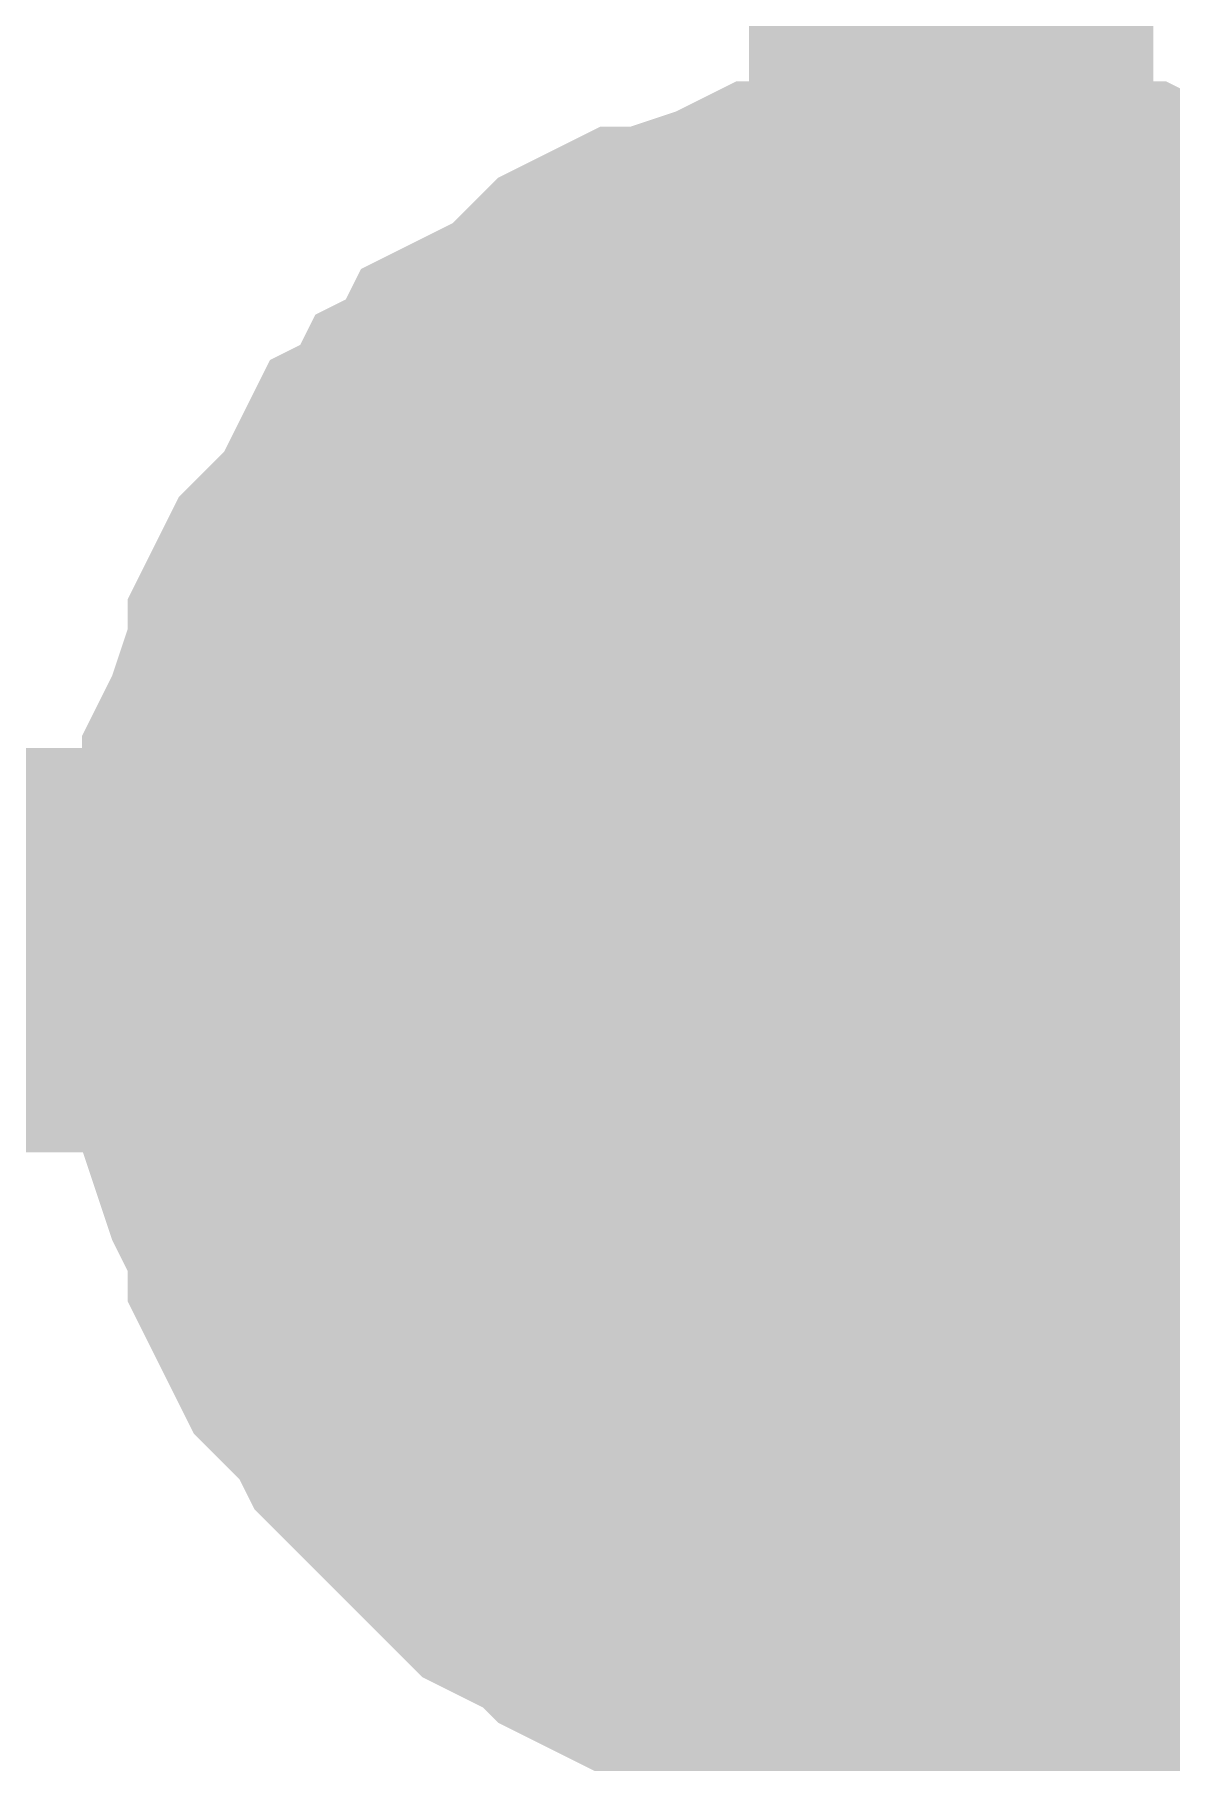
# Model space of a CAD drawing. Header units: inches. Extents: x 0 to 22.3, y 0 to 15.7.
# Drawn here: x 9.7176 to 9.7507, y 10.7997 to 10.8501 of the extents above; entities that cross this region are included whole.
import ezdxf

# ---------------------------------------------------------------- set-up
doc = ezdxf.new("R2010")
doc.units = ezdxf.units.IN
doc.header["$MEASUREMENT"] = 0
doc.layers.add('Sheet', color=255, linetype='Continuous')

msp = doc.modelspace()

# ---------------------------------------------------------------- linework, layer by layer
at = {"layer": 'Sheet'}
for points in [[(9.744315, 10.823364, 0.0118, 0.0118, 0), (9.744315, 10.918395, 0.0118, 0.0118, 0)], [(9.724423, 10.823364, 0.0118, 0.0118, 0), (9.724423, 10.824248, 0.0118, 0.0118, 0), (9.724423, 10.825574, 0.0118, 0.0118, 0), (9.724865, 10.826458, 0.0118, 0.0118, 0), (9.724865, 10.827342, 0.0118, 0.0118, 0), (9.724865, 10.828226, 0.0118, 0.0118, 0), (9.725307, 10.82911, 0.0118, 0.0118, 0), (9.725749, 10.830436, 0.0118, 0.0118, 0), (9.726191, 10.83132, 0.0118, 0.0118, 0), (9.726191, 10.832204, 0.0118, 0.0118, 0), (9.726633, 10.833088, 0.0118, 0.0118, 0), (9.727075, 10.83353, 0.0118, 0.0118, 0), (9.727959, 10.834414, 0.0118, 0.0118, 0), (9.728402, 10.835298, 0.0118, 0.0118, 0), (9.728844, 10.836182, 0.0118, 0.0118, 0), (9.729728, 10.836624, 0.0118, 0.0118, 0), (9.73017, 10.837508, 0.0118, 0.0118, 0), (9.731054, 10.83795, 0.0118, 0.0118, 0), (9.731496, 10.838834, 0.0118, 0.0118, 0), (9.73238, 10.839276, 0.0118, 0.0118, 0), (9.733264, 10.839718, 0.0118, 0.0118, 0), (9.734148, 10.840602, 0.0118, 0.0118, 0), (9.73459, 10.841044, 0.0118, 0.0118, 0), (9.735474, 10.841486, 0.0118, 0.0118, 0), (9.736358, 10.841486, 0.0118, 0.0118, 0), (9.737242, 10.841928, 0.0118, 0.0118, 0), (9.738568, 10.84237, 0.0118, 0.0118, 0), (9.739453, 10.842813, 0.0118, 0.0118, 0), (9.740337, 10.842813, 0.0118, 0.0118, 0), (9.741221, 10.842813, 0.0118, 0.0118, 0), (9.742105, 10.843255, 0.0118, 0.0118, 0), (9.743431, 10.843255, 0.0118, 0.0118, 0), (9.744315, 10.843255, 0.0118, 0.0118, 0)], [(9.724423, 10.823364, 0.0118, 0.0118, 0), (9.724423, 10.824248, 0.0118, 0.0118, 0), (9.724423, 10.825574, 0.0118, 0.0118, 0), (9.724865, 10.826458, 0.0118, 0.0118, 0), (9.724865, 10.827342, 0.0118, 0.0118, 0), (9.724865, 10.828226, 0.0118, 0.0118, 0), (9.725307, 10.82911, 0.0118, 0.0118, 0), (9.725749, 10.830436, 0.0118, 0.0118, 0), (9.726191, 10.83132, 0.0118, 0.0118, 0), (9.726191, 10.832204, 0.0118, 0.0118, 0), (9.726633, 10.833088, 0.0118, 0.0118, 0), (9.727075, 10.83353, 0.0118, 0.0118, 0), (9.727959, 10.834414, 0.0118, 0.0118, 0), (9.728402, 10.835298, 0.0118, 0.0118, 0), (9.728844, 10.836182, 0.0118, 0.0118, 0), (9.729728, 10.836624, 0.0118, 0.0118, 0), (9.73017, 10.837508, 0.0118, 0.0118, 0), (9.731054, 10.83795, 0.0118, 0.0118, 0), (9.731496, 10.838834, 0.0118, 0.0118, 0), (9.73238, 10.839276, 0.0118, 0.0118, 0), (9.733264, 10.839718, 0.0118, 0.0118, 0), (9.734148, 10.840602, 0.0118, 0.0118, 0), (9.73459, 10.841044, 0.0118, 0.0118, 0), (9.735474, 10.841486, 0.0118, 0.0118, 0), (9.736358, 10.841486, 0.0118, 0.0118, 0), (9.737242, 10.841928, 0.0118, 0.0118, 0), (9.738568, 10.84237, 0.0118, 0.0118, 0), (9.739453, 10.842813, 0.0118, 0.0118, 0), (9.740337, 10.842813, 0.0118, 0.0118, 0), (9.741221, 10.842813, 0.0118, 0.0118, 0), (9.742105, 10.843255, 0.0118, 0.0118, 0), (9.743431, 10.843255, 0.0118, 0.0118, 0), (9.744315, 10.843255, 0.0118, 0.0118, 0)], [(9.724423, 10.823364, 0.0118, 0.0118, 0), (9.724423, 10.824248, 0.0118, 0.0118, 0), (9.724423, 10.825574, 0.0118, 0.0118, 0), (9.724865, 10.826458, 0.0118, 0.0118, 0), (9.724865, 10.827342, 0.0118, 0.0118, 0), (9.724865, 10.828226, 0.0118, 0.0118, 0), (9.725307, 10.82911, 0.0118, 0.0118, 0), (9.725749, 10.830436, 0.0118, 0.0118, 0), (9.726191, 10.83132, 0.0118, 0.0118, 0), (9.726191, 10.832204, 0.0118, 0.0118, 0), (9.726633, 10.833088, 0.0118, 0.0118, 0), (9.727075, 10.83353, 0.0118, 0.0118, 0), (9.727959, 10.834414, 0.0118, 0.0118, 0), (9.728402, 10.835298, 0.0118, 0.0118, 0), (9.728844, 10.836182, 0.0118, 0.0118, 0), (9.729728, 10.836624, 0.0118, 0.0118, 0), (9.73017, 10.837508, 0.0118, 0.0118, 0), (9.731054, 10.83795, 0.0118, 0.0118, 0), (9.731496, 10.838834, 0.0118, 0.0118, 0), (9.73238, 10.839276, 0.0118, 0.0118, 0), (9.733264, 10.839718, 0.0118, 0.0118, 0), (9.734148, 10.840602, 0.0118, 0.0118, 0), (9.73459, 10.841044, 0.0118, 0.0118, 0), (9.735474, 10.841486, 0.0118, 0.0118, 0), (9.736358, 10.841486, 0.0118, 0.0118, 0), (9.737242, 10.841928, 0.0118, 0.0118, 0), (9.738568, 10.84237, 0.0118, 0.0118, 0), (9.739453, 10.842813, 0.0118, 0.0118, 0), (9.740337, 10.842813, 0.0118, 0.0118, 0), (9.741221, 10.842813, 0.0118, 0.0118, 0), (9.742105, 10.843255, 0.0118, 0.0118, 0), (9.743431, 10.843255, 0.0118, 0.0118, 0), (9.744315, 10.843255, 0.0118, 0.0118, 0)], [(9.724423, 10.823364, 0.0118, 0.0118, 0), (9.724423, 10.824248, 0.0118, 0.0118, 0), (9.724423, 10.825574, 0.0118, 0.0118, 0), (9.724865, 10.826458, 0.0118, 0.0118, 0), (9.724865, 10.827342, 0.0118, 0.0118, 0), (9.724865, 10.828226, 0.0118, 0.0118, 0), (9.725307, 10.82911, 0.0118, 0.0118, 0), (9.725749, 10.830436, 0.0118, 0.0118, 0), (9.726191, 10.83132, 0.0118, 0.0118, 0), (9.726191, 10.832204, 0.0118, 0.0118, 0), (9.726633, 10.833088, 0.0118, 0.0118, 0), (9.727075, 10.83353, 0.0118, 0.0118, 0), (9.727959, 10.834414, 0.0118, 0.0118, 0), (9.728402, 10.835298, 0.0118, 0.0118, 0), (9.728844, 10.836182, 0.0118, 0.0118, 0), (9.729728, 10.836624, 0.0118, 0.0118, 0), (9.73017, 10.837508, 0.0118, 0.0118, 0), (9.731054, 10.83795, 0.0118, 0.0118, 0), (9.731496, 10.838834, 0.0118, 0.0118, 0), (9.73238, 10.839276, 0.0118, 0.0118, 0), (9.733264, 10.839718, 0.0118, 0.0118, 0), (9.734148, 10.840602, 0.0118, 0.0118, 0), (9.73459, 10.841044, 0.0118, 0.0118, 0), (9.735474, 10.841486, 0.0118, 0.0118, 0), (9.736358, 10.841486, 0.0118, 0.0118, 0), (9.737242, 10.841928, 0.0118, 0.0118, 0), (9.738568, 10.84237, 0.0118, 0.0118, 0), (9.739453, 10.842813, 0.0118, 0.0118, 0), (9.740337, 10.842813, 0.0118, 0.0118, 0), (9.741221, 10.842813, 0.0118, 0.0118, 0), (9.742105, 10.843255, 0.0118, 0.0118, 0), (9.743431, 10.843255, 0.0118, 0.0118, 0), (9.744315, 10.843255, 0.0118, 0.0118, 0)], [(9.744315, 10.843255, 0.0118, 0.0118, 0), (9.744315, 10.843255, 0.0118, 0.0118, 0)], [(9.744315, 10.843255, 0.0118, 0.0118, 0), (9.745199, 10.843255, 0.0118, 0.0118, 0), (9.746525, 10.843255, 0.0118, 0.0118, 0), (9.747409, 10.842813, 0.0118, 0.0118, 0), (9.748293, 10.842813, 0.0118, 0.0118, 0), (9.749177, 10.842813, 0.0118, 0.0118, 0), (9.750061, 10.84237, 0.0118, 0.0118, 0), (9.751388, 10.841928, 0.0118, 0.0118, 0), (9.752272, 10.841486, 0.0118, 0.0118, 0), (9.753156, 10.841486, 0.0118, 0.0118, 0), (9.75404, 10.841044, 0.0118, 0.0118, 0), (9.754482, 10.840602, 0.0118, 0.0118, 0), (9.755366, 10.839718, 0.0118, 0.0118, 0), (9.75625, 10.839276, 0.0118, 0.0118, 0), (9.757134, 10.838834, 0.0118, 0.0118, 0)], [(9.744315, 10.843255, 0.0118, 0.0118, 0), (9.744315, 10.843255, 0.0118, 0.0118, 0)], [(9.744315, 10.843255, 0.0118, 0.0118, 0), (9.745199, 10.843255, 0.0118, 0.0118, 0), (9.746525, 10.843255, 0.0118, 0.0118, 0), (9.747409, 10.842813, 0.0118, 0.0118, 0), (9.748293, 10.842813, 0.0118, 0.0118, 0), (9.749177, 10.842813, 0.0118, 0.0118, 0), (9.750061, 10.84237, 0.0118, 0.0118, 0), (9.751388, 10.841928, 0.0118, 0.0118, 0), (9.752272, 10.841486, 0.0118, 0.0118, 0), (9.753156, 10.841486, 0.0118, 0.0118, 0), (9.75404, 10.841044, 0.0118, 0.0118, 0), (9.754482, 10.840602, 0.0118, 0.0118, 0), (9.755366, 10.839718, 0.0118, 0.0118, 0), (9.75625, 10.839276, 0.0118, 0.0118, 0), (9.757134, 10.838834, 0.0118, 0.0118, 0)], [(9.744315, 10.843255, 0.0118, 0.0118, 0), (9.744315, 10.843255, 0.0118, 0.0118, 0)], [(9.744315, 10.843255, 0.0118, 0.0118, 0), (9.745199, 10.843255, 0.0118, 0.0118, 0), (9.746525, 10.843255, 0.0118, 0.0118, 0), (9.747409, 10.842813, 0.0118, 0.0118, 0), (9.748293, 10.842813, 0.0118, 0.0118, 0), (9.749177, 10.842813, 0.0118, 0.0118, 0), (9.750061, 10.84237, 0.0118, 0.0118, 0), (9.751388, 10.841928, 0.0118, 0.0118, 0), (9.752272, 10.841486, 0.0118, 0.0118, 0), (9.753156, 10.841486, 0.0118, 0.0118, 0), (9.75404, 10.841044, 0.0118, 0.0118, 0), (9.754482, 10.840602, 0.0118, 0.0118, 0), (9.755366, 10.839718, 0.0118, 0.0118, 0), (9.75625, 10.839276, 0.0118, 0.0118, 0), (9.757134, 10.838834, 0.0118, 0.0118, 0)], [(9.744315, 10.843255, 0.0118, 0.0118, 0), (9.744315, 10.843255, 0.0118, 0.0118, 0)], [(9.744315, 10.843255, 0.0118, 0.0118, 0), (9.745199, 10.843255, 0.0118, 0.0118, 0), (9.746525, 10.843255, 0.0118, 0.0118, 0), (9.747409, 10.842813, 0.0118, 0.0118, 0), (9.748293, 10.842813, 0.0118, 0.0118, 0), (9.749177, 10.842813, 0.0118, 0.0118, 0), (9.750061, 10.84237, 0.0118, 0.0118, 0), (9.751388, 10.841928, 0.0118, 0.0118, 0), (9.752272, 10.841486, 0.0118, 0.0118, 0), (9.753156, 10.841486, 0.0118, 0.0118, 0), (9.75404, 10.841044, 0.0118, 0.0118, 0), (9.754482, 10.840602, 0.0118, 0.0118, 0), (9.755366, 10.839718, 0.0118, 0.0118, 0), (9.75625, 10.839276, 0.0118, 0.0118, 0), (9.757134, 10.838834, 0.0118, 0.0118, 0)], [(9.724423, 10.823364, 0.0039, 0.0039, 0), (9.724423, 10.824248, 0.0039, 0.0039, 0), (9.724423, 10.825574, 0.0039, 0.0039, 0), (9.724865, 10.826458, 0.0039, 0.0039, 0), (9.724865, 10.827342, 0.0039, 0.0039, 0), (9.724865, 10.828226, 0.0039, 0.0039, 0), (9.725307, 10.82911, 0.0039, 0.0039, 0), (9.725749, 10.830436, 0.0039, 0.0039, 0), (9.726191, 10.83132, 0.0039, 0.0039, 0), (9.726191, 10.832204, 0.0039, 0.0039, 0), (9.726633, 10.833088, 0.0039, 0.0039, 0), (9.727075, 10.83353, 0.0039, 0.0039, 0), (9.727959, 10.834414, 0.0039, 0.0039, 0), (9.728402, 10.835298, 0.0039, 0.0039, 0), (9.728844, 10.836182, 0.0039, 0.0039, 0), (9.729728, 10.836624, 0.0039, 0.0039, 0), (9.73017, 10.837508, 0.0039, 0.0039, 0), (9.731054, 10.83795, 0.0039, 0.0039, 0), (9.731496, 10.838834, 0.0039, 0.0039, 0), (9.73238, 10.839276, 0.0039, 0.0039, 0), (9.733264, 10.839718, 0.0039, 0.0039, 0), (9.734148, 10.840602, 0.0039, 0.0039, 0), (9.73459, 10.841044, 0.0039, 0.0039, 0), (9.735474, 10.841486, 0.0039, 0.0039, 0), (9.736358, 10.841486, 0.0039, 0.0039, 0), (9.737242, 10.841928, 0.0039, 0.0039, 0), (9.738568, 10.84237, 0.0039, 0.0039, 0), (9.739453, 10.842813, 0.0039, 0.0039, 0), (9.740337, 10.842813, 0.0039, 0.0039, 0), (9.741221, 10.842813, 0.0039, 0.0039, 0), (9.742105, 10.843255, 0.0039, 0.0039, 0), (9.743431, 10.843255, 0.0039, 0.0039, 0), (9.744315, 10.843255, 0.0039, 0.0039, 0)], [(9.724423, 10.823364, 0.0039, 0.0039, 0), (9.724423, 10.824248, 0.0039, 0.0039, 0), (9.724423, 10.825574, 0.0039, 0.0039, 0), (9.724865, 10.826458, 0.0039, 0.0039, 0), (9.724865, 10.827342, 0.0039, 0.0039, 0), (9.724865, 10.828226, 0.0039, 0.0039, 0), (9.725307, 10.82911, 0.0039, 0.0039, 0), (9.725749, 10.830436, 0.0039, 0.0039, 0), (9.726191, 10.83132, 0.0039, 0.0039, 0), (9.726191, 10.832204, 0.0039, 0.0039, 0), (9.726633, 10.833088, 0.0039, 0.0039, 0), (9.727075, 10.83353, 0.0039, 0.0039, 0), (9.727959, 10.834414, 0.0039, 0.0039, 0), (9.728402, 10.835298, 0.0039, 0.0039, 0), (9.728844, 10.836182, 0.0039, 0.0039, 0), (9.729728, 10.836624, 0.0039, 0.0039, 0), (9.73017, 10.837508, 0.0039, 0.0039, 0), (9.731054, 10.83795, 0.0039, 0.0039, 0), (9.731496, 10.838834, 0.0039, 0.0039, 0), (9.73238, 10.839276, 0.0039, 0.0039, 0), (9.733264, 10.839718, 0.0039, 0.0039, 0), (9.734148, 10.840602, 0.0039, 0.0039, 0), (9.73459, 10.841044, 0.0039, 0.0039, 0), (9.735474, 10.841486, 0.0039, 0.0039, 0), (9.736358, 10.841486, 0.0039, 0.0039, 0), (9.737242, 10.841928, 0.0039, 0.0039, 0), (9.738568, 10.84237, 0.0039, 0.0039, 0), (9.739453, 10.842813, 0.0039, 0.0039, 0), (9.740337, 10.842813, 0.0039, 0.0039, 0), (9.741221, 10.842813, 0.0039, 0.0039, 0), (9.742105, 10.843255, 0.0039, 0.0039, 0), (9.743431, 10.843255, 0.0039, 0.0039, 0), (9.744315, 10.843255, 0.0039, 0.0039, 0)], [(9.724423, 10.823364, 0.0039, 0.0039, 0), (9.724423, 10.824248, 0.0039, 0.0039, 0), (9.724423, 10.825574, 0.0039, 0.0039, 0), (9.724865, 10.826458, 0.0039, 0.0039, 0), (9.724865, 10.827342, 0.0039, 0.0039, 0), (9.724865, 10.828226, 0.0039, 0.0039, 0), (9.725307, 10.82911, 0.0039, 0.0039, 0), (9.725749, 10.830436, 0.0039, 0.0039, 0), (9.726191, 10.83132, 0.0039, 0.0039, 0), (9.726191, 10.832204, 0.0039, 0.0039, 0), (9.726633, 10.833088, 0.0039, 0.0039, 0), (9.727075, 10.83353, 0.0039, 0.0039, 0), (9.727959, 10.834414, 0.0039, 0.0039, 0), (9.728402, 10.835298, 0.0039, 0.0039, 0), (9.728844, 10.836182, 0.0039, 0.0039, 0), (9.729728, 10.836624, 0.0039, 0.0039, 0), (9.73017, 10.837508, 0.0039, 0.0039, 0), (9.731054, 10.83795, 0.0039, 0.0039, 0), (9.731496, 10.838834, 0.0039, 0.0039, 0), (9.73238, 10.839276, 0.0039, 0.0039, 0), (9.733264, 10.839718, 0.0039, 0.0039, 0), (9.734148, 10.840602, 0.0039, 0.0039, 0), (9.73459, 10.841044, 0.0039, 0.0039, 0), (9.735474, 10.841486, 0.0039, 0.0039, 0), (9.736358, 10.841486, 0.0039, 0.0039, 0), (9.737242, 10.841928, 0.0039, 0.0039, 0), (9.738568, 10.84237, 0.0039, 0.0039, 0), (9.739453, 10.842813, 0.0039, 0.0039, 0), (9.740337, 10.842813, 0.0039, 0.0039, 0), (9.741221, 10.842813, 0.0039, 0.0039, 0), (9.742105, 10.843255, 0.0039, 0.0039, 0), (9.743431, 10.843255, 0.0039, 0.0039, 0), (9.744315, 10.843255, 0.0039, 0.0039, 0)], [(9.724423, 10.823364, 0.0039, 0.0039, 0), (9.724423, 10.824248, 0.0039, 0.0039, 0), (9.724423, 10.825574, 0.0039, 0.0039, 0), (9.724865, 10.826458, 0.0039, 0.0039, 0), (9.724865, 10.827342, 0.0039, 0.0039, 0), (9.724865, 10.828226, 0.0039, 0.0039, 0), (9.725307, 10.82911, 0.0039, 0.0039, 0), (9.725749, 10.830436, 0.0039, 0.0039, 0), (9.726191, 10.83132, 0.0039, 0.0039, 0), (9.726191, 10.832204, 0.0039, 0.0039, 0), (9.726633, 10.833088, 0.0039, 0.0039, 0), (9.727075, 10.83353, 0.0039, 0.0039, 0), (9.727959, 10.834414, 0.0039, 0.0039, 0), (9.728402, 10.835298, 0.0039, 0.0039, 0), (9.728844, 10.836182, 0.0039, 0.0039, 0), (9.729728, 10.836624, 0.0039, 0.0039, 0), (9.73017, 10.837508, 0.0039, 0.0039, 0), (9.731054, 10.83795, 0.0039, 0.0039, 0), (9.731496, 10.838834, 0.0039, 0.0039, 0), (9.73238, 10.839276, 0.0039, 0.0039, 0), (9.733264, 10.839718, 0.0039, 0.0039, 0), (9.734148, 10.840602, 0.0039, 0.0039, 0), (9.73459, 10.841044, 0.0039, 0.0039, 0), (9.735474, 10.841486, 0.0039, 0.0039, 0), (9.736358, 10.841486, 0.0039, 0.0039, 0), (9.737242, 10.841928, 0.0039, 0.0039, 0), (9.738568, 10.84237, 0.0039, 0.0039, 0), (9.739453, 10.842813, 0.0039, 0.0039, 0), (9.740337, 10.842813, 0.0039, 0.0039, 0), (9.741221, 10.842813, 0.0039, 0.0039, 0), (9.742105, 10.843255, 0.0039, 0.0039, 0), (9.743431, 10.843255, 0.0039, 0.0039, 0), (9.744315, 10.843255, 0.0039, 0.0039, 0)], [(9.744315, 10.843255, 0.0039, 0.0039, 0), (9.744315, 10.843255, 0.0039, 0.0039, 0)], [(9.744315, 10.843255, 0.0039, 0.0039, 0), (9.745199, 10.843255, 0.0039, 0.0039, 0), (9.746525, 10.843255, 0.0039, 0.0039, 0), (9.747409, 10.842813, 0.0039, 0.0039, 0), (9.748293, 10.842813, 0.0039, 0.0039, 0), (9.749177, 10.842813, 0.0039, 0.0039, 0), (9.750061, 10.84237, 0.0039, 0.0039, 0), (9.751388, 10.841928, 0.0039, 0.0039, 0), (9.752272, 10.841486, 0.0039, 0.0039, 0), (9.753156, 10.841486, 0.0039, 0.0039, 0)], [(9.744315, 10.843255, 0.0039, 0.0039, 0), (9.744315, 10.843255, 0.0039, 0.0039, 0)], [(9.744315, 10.843255, 0.0039, 0.0039, 0), (9.745199, 10.843255, 0.0039, 0.0039, 0), (9.746525, 10.843255, 0.0039, 0.0039, 0), (9.747409, 10.842813, 0.0039, 0.0039, 0), (9.748293, 10.842813, 0.0039, 0.0039, 0), (9.749177, 10.842813, 0.0039, 0.0039, 0), (9.750061, 10.84237, 0.0039, 0.0039, 0), (9.751388, 10.841928, 0.0039, 0.0039, 0), (9.752272, 10.841486, 0.0039, 0.0039, 0), (9.753156, 10.841486, 0.0039, 0.0039, 0)], [(9.744315, 10.843255, 0.0039, 0.0039, 0), (9.744315, 10.843255, 0.0039, 0.0039, 0)], [(9.744315, 10.843255, 0.0039, 0.0039, 0), (9.745199, 10.843255, 0.0039, 0.0039, 0), (9.746525, 10.843255, 0.0039, 0.0039, 0), (9.747409, 10.842813, 0.0039, 0.0039, 0), (9.748293, 10.842813, 0.0039, 0.0039, 0), (9.749177, 10.842813, 0.0039, 0.0039, 0), (9.750061, 10.84237, 0.0039, 0.0039, 0), (9.751388, 10.841928, 0.0039, 0.0039, 0), (9.752272, 10.841486, 0.0039, 0.0039, 0), (9.753156, 10.841486, 0.0039, 0.0039, 0)], [(9.744315, 10.843255, 0.0039, 0.0039, 0), (9.744315, 10.843255, 0.0039, 0.0039, 0)], [(9.744315, 10.843255, 0.0039, 0.0039, 0), (9.745199, 10.843255, 0.0039, 0.0039, 0), (9.746525, 10.843255, 0.0039, 0.0039, 0), (9.747409, 10.842813, 0.0039, 0.0039, 0), (9.748293, 10.842813, 0.0039, 0.0039, 0), (9.749177, 10.842813, 0.0039, 0.0039, 0), (9.750061, 10.84237, 0.0039, 0.0039, 0), (9.751388, 10.841928, 0.0039, 0.0039, 0), (9.752272, 10.841486, 0.0039, 0.0039, 0), (9.753156, 10.841486, 0.0039, 0.0039, 0)], [(8.877476, 10.823364, 0.0118, 0.0118, 0), (9.744315, 10.823364, 0.0118, 0.0118, 0), (9.744315, 10.629324, 0.0118, 0.0118, 0)], [(9.744315, 10.803032, 0.0118, 0.0118, 0), (9.743431, 10.803032, 0.0118, 0.0118, 0), (9.742105, 10.803032, 0.0118, 0.0118, 0), (9.741221, 10.803474, 0.0118, 0.0118, 0), (9.740337, 10.803474, 0.0118, 0.0118, 0), (9.739453, 10.803474, 0.0118, 0.0118, 0), (9.738568, 10.803916, 0.0118, 0.0118, 0), (9.737242, 10.804358, 0.0118, 0.0118, 0), (9.736358, 10.8048, 0.0118, 0.0118, 0), (9.735474, 10.805242, 0.0118, 0.0118, 0), (9.73459, 10.805684, 0.0118, 0.0118, 0), (9.734148, 10.806126, 0.0118, 0.0118, 0), (9.733264, 10.806568, 0.0118, 0.0118, 0), (9.73238, 10.80701, 0.0118, 0.0118, 0), (9.731496, 10.807894, 0.0118, 0.0118, 0), (9.731054, 10.808336, 0.0118, 0.0118, 0), (9.73017, 10.80922, 0.0118, 0.0118, 0), (9.729728, 10.809662, 0.0118, 0.0118, 0), (9.728844, 10.810546, 0.0118, 0.0118, 0), (9.728402, 10.81143, 0.0118, 0.0118, 0), (9.727959, 10.811872, 0.0118, 0.0118, 0), (9.727075, 10.812756, 0.0118, 0.0118, 0), (9.726633, 10.81364, 0.0118, 0.0118, 0), (9.726191, 10.814524, 0.0118, 0.0118, 0), (9.726191, 10.815408, 0.0118, 0.0118, 0), (9.725749, 10.816292, 0.0118, 0.0118, 0), (9.725307, 10.817176, 0.0118, 0.0118, 0), (9.724865, 10.818502, 0.0118, 0.0118, 0), (9.724865, 10.819386, 0.0118, 0.0118, 0), (9.724865, 10.82027, 0.0118, 0.0118, 0), (9.724423, 10.821154, 0.0118, 0.0118, 0), (9.724423, 10.82248, 0.0118, 0.0118, 0), (9.724423, 10.823364, 0.0118, 0.0118, 0)], [(9.724423, 10.823364, 0.0118, 0.0118, 0), (9.724423, 10.823364, 0.0118, 0.0118, 0)], [(9.744315, 10.803032, 0.0118, 0.0118, 0), (9.743431, 10.803032, 0.0118, 0.0118, 0), (9.742105, 10.803032, 0.0118, 0.0118, 0), (9.741221, 10.803474, 0.0118, 0.0118, 0), (9.740337, 10.803474, 0.0118, 0.0118, 0), (9.739453, 10.803474, 0.0118, 0.0118, 0), (9.738568, 10.803916, 0.0118, 0.0118, 0), (9.737242, 10.804358, 0.0118, 0.0118, 0), (9.736358, 10.8048, 0.0118, 0.0118, 0), (9.735474, 10.805242, 0.0118, 0.0118, 0), (9.73459, 10.805684, 0.0118, 0.0118, 0), (9.734148, 10.806126, 0.0118, 0.0118, 0), (9.733264, 10.806568, 0.0118, 0.0118, 0), (9.73238, 10.80701, 0.0118, 0.0118, 0), (9.731496, 10.807894, 0.0118, 0.0118, 0), (9.731054, 10.808336, 0.0118, 0.0118, 0), (9.73017, 10.80922, 0.0118, 0.0118, 0), (9.729728, 10.809662, 0.0118, 0.0118, 0), (9.728844, 10.810546, 0.0118, 0.0118, 0), (9.728402, 10.81143, 0.0118, 0.0118, 0), (9.727959, 10.811872, 0.0118, 0.0118, 0), (9.727075, 10.812756, 0.0118, 0.0118, 0), (9.726633, 10.81364, 0.0118, 0.0118, 0), (9.726191, 10.814524, 0.0118, 0.0118, 0), (9.726191, 10.815408, 0.0118, 0.0118, 0), (9.725749, 10.816292, 0.0118, 0.0118, 0), (9.725307, 10.817176, 0.0118, 0.0118, 0), (9.724865, 10.818502, 0.0118, 0.0118, 0), (9.724865, 10.819386, 0.0118, 0.0118, 0), (9.724865, 10.82027, 0.0118, 0.0118, 0), (9.724423, 10.821154, 0.0118, 0.0118, 0), (9.724423, 10.82248, 0.0118, 0.0118, 0), (9.724423, 10.823364, 0.0118, 0.0118, 0)], [(9.724423, 10.823364, 0.0118, 0.0118, 0), (9.724423, 10.823364, 0.0118, 0.0118, 0)], [(9.744315, 10.803032, 0.0118, 0.0118, 0), (9.743431, 10.803032, 0.0118, 0.0118, 0), (9.742105, 10.803032, 0.0118, 0.0118, 0), (9.741221, 10.803474, 0.0118, 0.0118, 0), (9.740337, 10.803474, 0.0118, 0.0118, 0), (9.739453, 10.803474, 0.0118, 0.0118, 0), (9.738568, 10.803916, 0.0118, 0.0118, 0), (9.737242, 10.804358, 0.0118, 0.0118, 0), (9.736358, 10.8048, 0.0118, 0.0118, 0), (9.735474, 10.805242, 0.0118, 0.0118, 0), (9.73459, 10.805684, 0.0118, 0.0118, 0), (9.734148, 10.806126, 0.0118, 0.0118, 0), (9.733264, 10.806568, 0.0118, 0.0118, 0), (9.73238, 10.80701, 0.0118, 0.0118, 0), (9.731496, 10.807894, 0.0118, 0.0118, 0), (9.731054, 10.808336, 0.0118, 0.0118, 0), (9.73017, 10.80922, 0.0118, 0.0118, 0), (9.729728, 10.809662, 0.0118, 0.0118, 0), (9.728844, 10.810546, 0.0118, 0.0118, 0), (9.728402, 10.81143, 0.0118, 0.0118, 0), (9.727959, 10.811872, 0.0118, 0.0118, 0), (9.727075, 10.812756, 0.0118, 0.0118, 0), (9.726633, 10.81364, 0.0118, 0.0118, 0), (9.726191, 10.814524, 0.0118, 0.0118, 0), (9.726191, 10.815408, 0.0118, 0.0118, 0), (9.725749, 10.816292, 0.0118, 0.0118, 0), (9.725307, 10.817176, 0.0118, 0.0118, 0), (9.724865, 10.818502, 0.0118, 0.0118, 0), (9.724865, 10.819386, 0.0118, 0.0118, 0), (9.724865, 10.82027, 0.0118, 0.0118, 0), (9.724423, 10.821154, 0.0118, 0.0118, 0), (9.724423, 10.82248, 0.0118, 0.0118, 0), (9.724423, 10.823364, 0.0118, 0.0118, 0)], [(9.724423, 10.823364, 0.0118, 0.0118, 0), (9.724423, 10.823364, 0.0118, 0.0118, 0)], [(9.744315, 10.803032, 0.0118, 0.0118, 0), (9.743431, 10.803032, 0.0118, 0.0118, 0), (9.742105, 10.803032, 0.0118, 0.0118, 0), (9.741221, 10.803474, 0.0118, 0.0118, 0), (9.740337, 10.803474, 0.0118, 0.0118, 0), (9.739453, 10.803474, 0.0118, 0.0118, 0), (9.738568, 10.803916, 0.0118, 0.0118, 0), (9.737242, 10.804358, 0.0118, 0.0118, 0), (9.736358, 10.8048, 0.0118, 0.0118, 0), (9.735474, 10.805242, 0.0118, 0.0118, 0), (9.73459, 10.805684, 0.0118, 0.0118, 0), (9.734148, 10.806126, 0.0118, 0.0118, 0), (9.733264, 10.806568, 0.0118, 0.0118, 0), (9.73238, 10.80701, 0.0118, 0.0118, 0), (9.731496, 10.807894, 0.0118, 0.0118, 0), (9.731054, 10.808336, 0.0118, 0.0118, 0), (9.73017, 10.80922, 0.0118, 0.0118, 0), (9.729728, 10.809662, 0.0118, 0.0118, 0), (9.728844, 10.810546, 0.0118, 0.0118, 0), (9.728402, 10.81143, 0.0118, 0.0118, 0), (9.727959, 10.811872, 0.0118, 0.0118, 0), (9.727075, 10.812756, 0.0118, 0.0118, 0), (9.726633, 10.81364, 0.0118, 0.0118, 0), (9.726191, 10.814524, 0.0118, 0.0118, 0), (9.726191, 10.815408, 0.0118, 0.0118, 0), (9.725749, 10.816292, 0.0118, 0.0118, 0), (9.725307, 10.817176, 0.0118, 0.0118, 0), (9.724865, 10.818502, 0.0118, 0.0118, 0), (9.724865, 10.819386, 0.0118, 0.0118, 0), (9.724865, 10.82027, 0.0118, 0.0118, 0), (9.724423, 10.821154, 0.0118, 0.0118, 0), (9.724423, 10.82248, 0.0118, 0.0118, 0), (9.724423, 10.823364, 0.0118, 0.0118, 0)], [(9.724423, 10.823364, 0.0118, 0.0118, 0), (9.724423, 10.823364, 0.0118, 0.0118, 0)], [(9.744315, 10.803032, 0.0039, 0.0039, 0), (9.743431, 10.803032, 0.0039, 0.0039, 0), (9.742105, 10.803032, 0.0039, 0.0039, 0), (9.741221, 10.803474, 0.0039, 0.0039, 0), (9.740337, 10.803474, 0.0039, 0.0039, 0), (9.739453, 10.803474, 0.0039, 0.0039, 0), (9.738568, 10.803916, 0.0039, 0.0039, 0), (9.737242, 10.804358, 0.0039, 0.0039, 0), (9.736358, 10.8048, 0.0039, 0.0039, 0), (9.735474, 10.805242, 0.0039, 0.0039, 0), (9.73459, 10.805684, 0.0039, 0.0039, 0), (9.734148, 10.806126, 0.0039, 0.0039, 0), (9.733264, 10.806568, 0.0039, 0.0039, 0), (9.73238, 10.80701, 0.0039, 0.0039, 0), (9.731496, 10.807894, 0.0039, 0.0039, 0), (9.731054, 10.808336, 0.0039, 0.0039, 0), (9.73017, 10.80922, 0.0039, 0.0039, 0), (9.729728, 10.809662, 0.0039, 0.0039, 0), (9.728844, 10.810546, 0.0039, 0.0039, 0), (9.728402, 10.81143, 0.0039, 0.0039, 0), (9.727959, 10.811872, 0.0039, 0.0039, 0), (9.727075, 10.812756, 0.0039, 0.0039, 0), (9.726633, 10.81364, 0.0039, 0.0039, 0), (9.726191, 10.814524, 0.0039, 0.0039, 0), (9.726191, 10.815408, 0.0039, 0.0039, 0), (9.725749, 10.816292, 0.0039, 0.0039, 0), (9.725307, 10.817176, 0.0039, 0.0039, 0), (9.724865, 10.818502, 0.0039, 0.0039, 0), (9.724865, 10.819386, 0.0039, 0.0039, 0), (9.724865, 10.82027, 0.0039, 0.0039, 0), (9.724423, 10.821154, 0.0039, 0.0039, 0), (9.724423, 10.82248, 0.0039, 0.0039, 0), (9.724423, 10.823364, 0.0039, 0.0039, 0)], [(9.724423, 10.823364, 0.0039, 0.0039, 0), (9.724423, 10.823364, 0.0039, 0.0039, 0)], [(9.744315, 10.803032, 0.0039, 0.0039, 0), (9.743431, 10.803032, 0.0039, 0.0039, 0), (9.742105, 10.803032, 0.0039, 0.0039, 0), (9.741221, 10.803474, 0.0039, 0.0039, 0), (9.740337, 10.803474, 0.0039, 0.0039, 0), (9.739453, 10.803474, 0.0039, 0.0039, 0), (9.738568, 10.803916, 0.0039, 0.0039, 0), (9.737242, 10.804358, 0.0039, 0.0039, 0), (9.736358, 10.8048, 0.0039, 0.0039, 0), (9.735474, 10.805242, 0.0039, 0.0039, 0), (9.73459, 10.805684, 0.0039, 0.0039, 0), (9.734148, 10.806126, 0.0039, 0.0039, 0), (9.733264, 10.806568, 0.0039, 0.0039, 0), (9.73238, 10.80701, 0.0039, 0.0039, 0), (9.731496, 10.807894, 0.0039, 0.0039, 0), (9.731054, 10.808336, 0.0039, 0.0039, 0), (9.73017, 10.80922, 0.0039, 0.0039, 0), (9.729728, 10.809662, 0.0039, 0.0039, 0), (9.728844, 10.810546, 0.0039, 0.0039, 0), (9.728402, 10.81143, 0.0039, 0.0039, 0), (9.727959, 10.811872, 0.0039, 0.0039, 0), (9.727075, 10.812756, 0.0039, 0.0039, 0), (9.726633, 10.81364, 0.0039, 0.0039, 0), (9.726191, 10.814524, 0.0039, 0.0039, 0), (9.726191, 10.815408, 0.0039, 0.0039, 0), (9.725749, 10.816292, 0.0039, 0.0039, 0), (9.725307, 10.817176, 0.0039, 0.0039, 0), (9.724865, 10.818502, 0.0039, 0.0039, 0), (9.724865, 10.819386, 0.0039, 0.0039, 0), (9.724865, 10.82027, 0.0039, 0.0039, 0), (9.724423, 10.821154, 0.0039, 0.0039, 0), (9.724423, 10.82248, 0.0039, 0.0039, 0), (9.724423, 10.823364, 0.0039, 0.0039, 0)], [(9.724423, 10.823364, 0.0039, 0.0039, 0), (9.724423, 10.823364, 0.0039, 0.0039, 0)], [(9.744315, 10.803032, 0.0039, 0.0039, 0), (9.743431, 10.803032, 0.0039, 0.0039, 0), (9.742105, 10.803032, 0.0039, 0.0039, 0), (9.741221, 10.803474, 0.0039, 0.0039, 0), (9.740337, 10.803474, 0.0039, 0.0039, 0), (9.739453, 10.803474, 0.0039, 0.0039, 0), (9.738568, 10.803916, 0.0039, 0.0039, 0), (9.737242, 10.804358, 0.0039, 0.0039, 0), (9.736358, 10.8048, 0.0039, 0.0039, 0), (9.735474, 10.805242, 0.0039, 0.0039, 0), (9.73459, 10.805684, 0.0039, 0.0039, 0), (9.734148, 10.806126, 0.0039, 0.0039, 0), (9.733264, 10.806568, 0.0039, 0.0039, 0), (9.73238, 10.80701, 0.0039, 0.0039, 0), (9.731496, 10.807894, 0.0039, 0.0039, 0), (9.731054, 10.808336, 0.0039, 0.0039, 0), (9.73017, 10.80922, 0.0039, 0.0039, 0), (9.729728, 10.809662, 0.0039, 0.0039, 0), (9.728844, 10.810546, 0.0039, 0.0039, 0), (9.728402, 10.81143, 0.0039, 0.0039, 0), (9.727959, 10.811872, 0.0039, 0.0039, 0), (9.727075, 10.812756, 0.0039, 0.0039, 0), (9.726633, 10.81364, 0.0039, 0.0039, 0), (9.726191, 10.814524, 0.0039, 0.0039, 0), (9.726191, 10.815408, 0.0039, 0.0039, 0), (9.725749, 10.816292, 0.0039, 0.0039, 0), (9.725307, 10.817176, 0.0039, 0.0039, 0), (9.724865, 10.818502, 0.0039, 0.0039, 0), (9.724865, 10.819386, 0.0039, 0.0039, 0), (9.724865, 10.82027, 0.0039, 0.0039, 0), (9.724423, 10.821154, 0.0039, 0.0039, 0), (9.724423, 10.82248, 0.0039, 0.0039, 0), (9.724423, 10.823364, 0.0039, 0.0039, 0)], [(9.724423, 10.823364, 0.0039, 0.0039, 0), (9.724423, 10.823364, 0.0039, 0.0039, 0)], [(9.744315, 10.803032, 0.0039, 0.0039, 0), (9.743431, 10.803032, 0.0039, 0.0039, 0), (9.742105, 10.803032, 0.0039, 0.0039, 0), (9.741221, 10.803474, 0.0039, 0.0039, 0), (9.740337, 10.803474, 0.0039, 0.0039, 0), (9.739453, 10.803474, 0.0039, 0.0039, 0), (9.738568, 10.803916, 0.0039, 0.0039, 0), (9.737242, 10.804358, 0.0039, 0.0039, 0), (9.736358, 10.8048, 0.0039, 0.0039, 0), (9.735474, 10.805242, 0.0039, 0.0039, 0), (9.73459, 10.805684, 0.0039, 0.0039, 0), (9.734148, 10.806126, 0.0039, 0.0039, 0), (9.733264, 10.806568, 0.0039, 0.0039, 0), (9.73238, 10.80701, 0.0039, 0.0039, 0), (9.731496, 10.807894, 0.0039, 0.0039, 0), (9.731054, 10.808336, 0.0039, 0.0039, 0), (9.73017, 10.80922, 0.0039, 0.0039, 0), (9.729728, 10.809662, 0.0039, 0.0039, 0), (9.728844, 10.810546, 0.0039, 0.0039, 0), (9.728402, 10.81143, 0.0039, 0.0039, 0), (9.727959, 10.811872, 0.0039, 0.0039, 0), (9.727075, 10.812756, 0.0039, 0.0039, 0), (9.726633, 10.81364, 0.0039, 0.0039, 0), (9.726191, 10.814524, 0.0039, 0.0039, 0), (9.726191, 10.815408, 0.0039, 0.0039, 0), (9.725749, 10.816292, 0.0039, 0.0039, 0), (9.725307, 10.817176, 0.0039, 0.0039, 0), (9.724865, 10.818502, 0.0039, 0.0039, 0), (9.724865, 10.819386, 0.0039, 0.0039, 0), (9.724865, 10.82027, 0.0039, 0.0039, 0), (9.724423, 10.821154, 0.0039, 0.0039, 0), (9.724423, 10.82248, 0.0039, 0.0039, 0), (9.724423, 10.823364, 0.0039, 0.0039, 0)], [(9.724423, 10.823364, 0.0039, 0.0039, 0), (9.724423, 10.823364, 0.0039, 0.0039, 0)], [(9.757134, 10.807894, 0.0118, 0.0118, 0), (9.75625, 10.80701, 0.0118, 0.0118, 0), (9.755366, 10.806568, 0.0118, 0.0118, 0), (9.754482, 10.806126, 0.0118, 0.0118, 0), (9.75404, 10.805684, 0.0118, 0.0118, 0), (9.753156, 10.805242, 0.0118, 0.0118, 0), (9.752272, 10.8048, 0.0118, 0.0118, 0), (9.751388, 10.804358, 0.0118, 0.0118, 0), (9.750061, 10.803916, 0.0118, 0.0118, 0), (9.749177, 10.803474, 0.0118, 0.0118, 0), (9.748293, 10.803474, 0.0118, 0.0118, 0), (9.747409, 10.803474, 0.0118, 0.0118, 0), (9.746525, 10.803032, 0.0118, 0.0118, 0), (9.745199, 10.803032, 0.0118, 0.0118, 0), (9.744315, 10.803032, 0.0118, 0.0118, 0)], [(9.757134, 10.807894, 0.0118, 0.0118, 0), (9.75625, 10.80701, 0.0118, 0.0118, 0), (9.755366, 10.806568, 0.0118, 0.0118, 0), (9.754482, 10.806126, 0.0118, 0.0118, 0), (9.75404, 10.805684, 0.0118, 0.0118, 0), (9.753156, 10.805242, 0.0118, 0.0118, 0), (9.752272, 10.8048, 0.0118, 0.0118, 0), (9.751388, 10.804358, 0.0118, 0.0118, 0), (9.750061, 10.803916, 0.0118, 0.0118, 0), (9.749177, 10.803474, 0.0118, 0.0118, 0), (9.748293, 10.803474, 0.0118, 0.0118, 0), (9.747409, 10.803474, 0.0118, 0.0118, 0), (9.746525, 10.803032, 0.0118, 0.0118, 0), (9.745199, 10.803032, 0.0118, 0.0118, 0), (9.744315, 10.803032, 0.0118, 0.0118, 0)], [(9.757134, 10.807894, 0.0118, 0.0118, 0), (9.75625, 10.80701, 0.0118, 0.0118, 0), (9.755366, 10.806568, 0.0118, 0.0118, 0), (9.754482, 10.806126, 0.0118, 0.0118, 0), (9.75404, 10.805684, 0.0118, 0.0118, 0), (9.753156, 10.805242, 0.0118, 0.0118, 0), (9.752272, 10.8048, 0.0118, 0.0118, 0), (9.751388, 10.804358, 0.0118, 0.0118, 0), (9.750061, 10.803916, 0.0118, 0.0118, 0), (9.749177, 10.803474, 0.0118, 0.0118, 0), (9.748293, 10.803474, 0.0118, 0.0118, 0), (9.747409, 10.803474, 0.0118, 0.0118, 0), (9.746525, 10.803032, 0.0118, 0.0118, 0), (9.745199, 10.803032, 0.0118, 0.0118, 0), (9.744315, 10.803032, 0.0118, 0.0118, 0)], [(9.757134, 10.807894, 0.0118, 0.0118, 0), (9.75625, 10.80701, 0.0118, 0.0118, 0), (9.755366, 10.806568, 0.0118, 0.0118, 0), (9.754482, 10.806126, 0.0118, 0.0118, 0), (9.75404, 10.805684, 0.0118, 0.0118, 0), (9.753156, 10.805242, 0.0118, 0.0118, 0), (9.752272, 10.8048, 0.0118, 0.0118, 0), (9.751388, 10.804358, 0.0118, 0.0118, 0), (9.750061, 10.803916, 0.0118, 0.0118, 0), (9.749177, 10.803474, 0.0118, 0.0118, 0), (9.748293, 10.803474, 0.0118, 0.0118, 0), (9.747409, 10.803474, 0.0118, 0.0118, 0), (9.746525, 10.803032, 0.0118, 0.0118, 0), (9.745199, 10.803032, 0.0118, 0.0118, 0), (9.744315, 10.803032, 0.0118, 0.0118, 0)], [(9.753156, 10.805242, 0.0039, 0.0039, 0), (9.752272, 10.8048, 0.0039, 0.0039, 0), (9.751388, 10.804358, 0.0039, 0.0039, 0), (9.750061, 10.803916, 0.0039, 0.0039, 0), (9.749177, 10.803474, 0.0039, 0.0039, 0), (9.748293, 10.803474, 0.0039, 0.0039, 0), (9.747409, 10.803474, 0.0039, 0.0039, 0), (9.746525, 10.803032, 0.0039, 0.0039, 0), (9.745199, 10.803032, 0.0039, 0.0039, 0), (9.744315, 10.803032, 0.0039, 0.0039, 0)], [(9.753156, 10.805242, 0.0039, 0.0039, 0), (9.752272, 10.8048, 0.0039, 0.0039, 0), (9.751388, 10.804358, 0.0039, 0.0039, 0), (9.750061, 10.803916, 0.0039, 0.0039, 0), (9.749177, 10.803474, 0.0039, 0.0039, 0), (9.748293, 10.803474, 0.0039, 0.0039, 0), (9.747409, 10.803474, 0.0039, 0.0039, 0), (9.746525, 10.803032, 0.0039, 0.0039, 0), (9.745199, 10.803032, 0.0039, 0.0039, 0), (9.744315, 10.803032, 0.0039, 0.0039, 0)], [(9.753156, 10.805242, 0.0039, 0.0039, 0), (9.752272, 10.8048, 0.0039, 0.0039, 0), (9.751388, 10.804358, 0.0039, 0.0039, 0), (9.750061, 10.803916, 0.0039, 0.0039, 0), (9.749177, 10.803474, 0.0039, 0.0039, 0), (9.748293, 10.803474, 0.0039, 0.0039, 0), (9.747409, 10.803474, 0.0039, 0.0039, 0), (9.746525, 10.803032, 0.0039, 0.0039, 0), (9.745199, 10.803032, 0.0039, 0.0039, 0), (9.744315, 10.803032, 0.0039, 0.0039, 0)], [(9.753156, 10.805242, 0.0039, 0.0039, 0), (9.752272, 10.8048, 0.0039, 0.0039, 0), (9.751388, 10.804358, 0.0039, 0.0039, 0), (9.750061, 10.803916, 0.0039, 0.0039, 0), (9.749177, 10.803474, 0.0039, 0.0039, 0), (9.748293, 10.803474, 0.0039, 0.0039, 0), (9.747409, 10.803474, 0.0039, 0.0039, 0), (9.746525, 10.803032, 0.0039, 0.0039, 0), (9.745199, 10.803032, 0.0039, 0.0039, 0), (9.744315, 10.803032, 0.0039, 0.0039, 0)]]:
    msp.add_lwpolyline(points, format="xyseb", dxfattribs=at)
msp.add_lwpolyline([(9.734095, 10.823622, 0.02, 0.02, 1), (9.754095, 10.823622, 0.02, 0.02, 1)], format="xyseb", close=True, dxfattribs=at)

doc.saveas('drawing.dxf')
